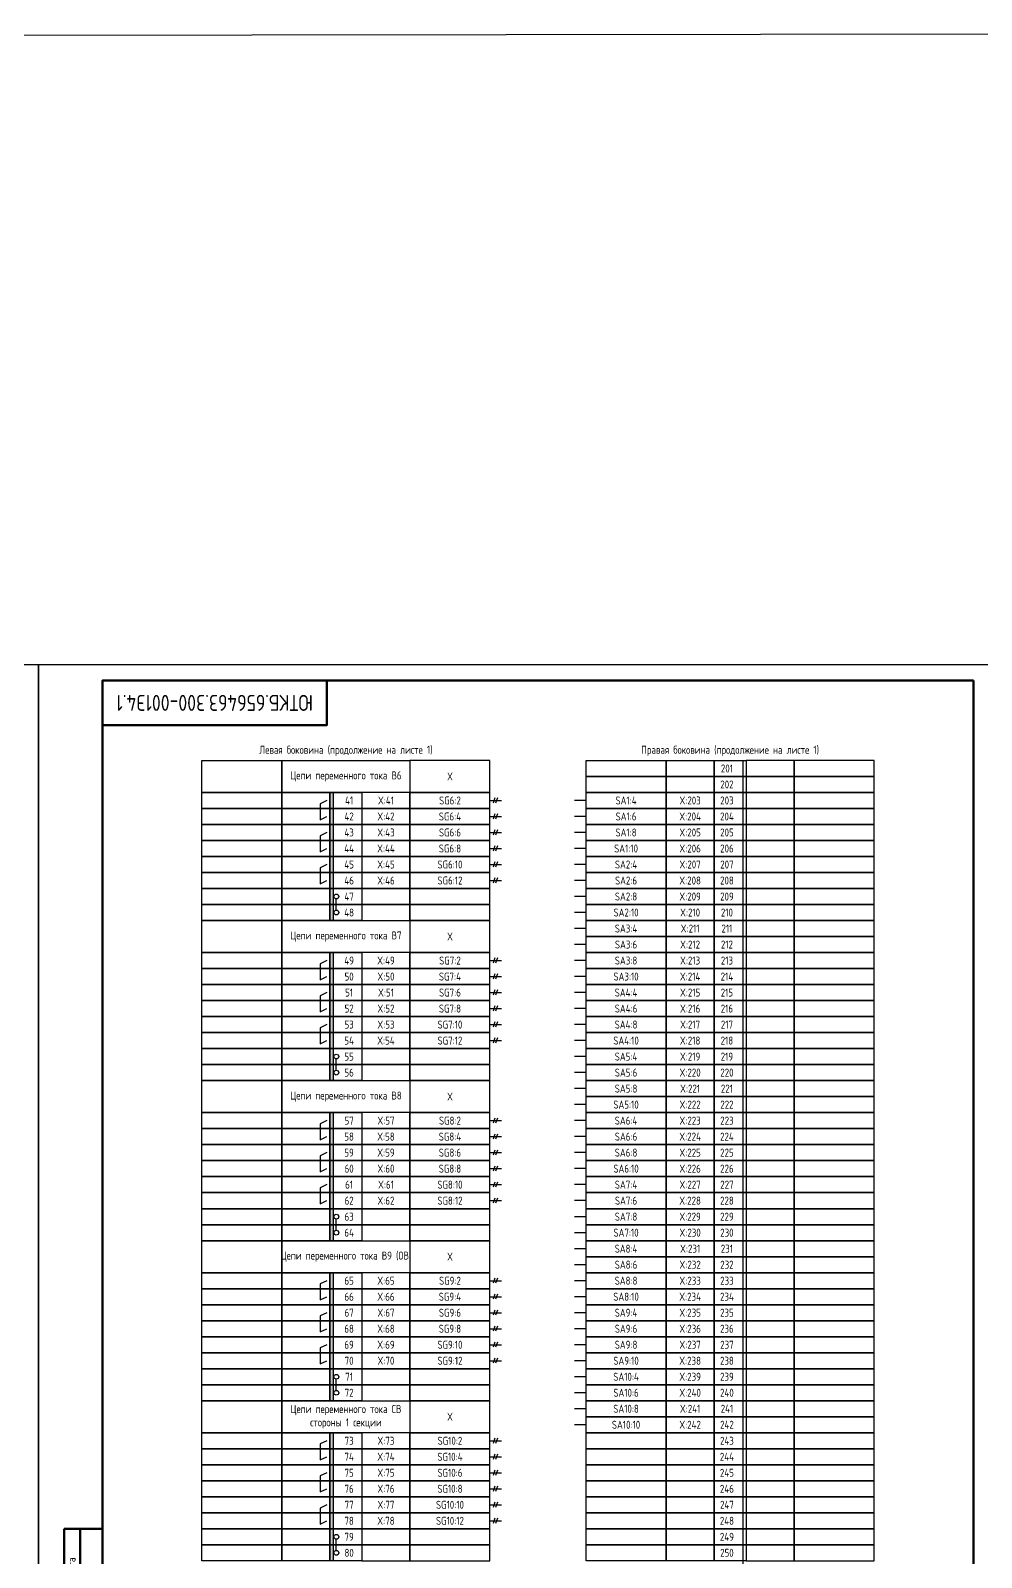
# Model space of a CAD drawing. Header units: millimetres. Extents: x -1245 to 5086, y -99 to 618.
# Drawn here: x 4074.5 to 4371.5, y 141.1 to 618 of the extents above; entities that cross this region are included whole.
import ezdxf

# ---------------------------------------------------------------- set-up
doc = ezdxf.new("R2010")
doc.units = ezdxf.units.MM
doc.styles.add('Gost_type_A', font='GOST_A.TTF')

# ---------------------------------------------------------------- blocks, each defined once
blk = doc.blocks.new('Штамп левый нижний')
at = {"lineweight": 50}
for points in [[(-12, 145), (-7, 145), (-7, 110), (-12, 110)], [(-7, 145), (0, 145), (0, 110), (-7, 110)], [(-12, 110), (-7, 110), (-7, 85), (-12, 85)], [(-7, 110), (0, 110), (0, 85), (-7, 85)], [(-12, 85), (-7, 85), (-7, 60), (-12, 60)], [(-7, 85), (0, 85), (0, 60), (-7, 60)], [(-12, 60), (-7, 60), (-7, 25), (-12, 25)], [(-7, 60), (0, 60), (0, 25), (-7, 25)], [(-12, 25), (-7, 25), (-7, 0), (-12, 0)], [(-7, 25), (0, 25), (0, 0), (-7, 0)]]:
    blk.add_lwpolyline(points, close=True, dxfattribs=at)
at = {"char_height": 2.5, "attachment_point": 5, "rotation": 90, "style": 'Gost_type_A'}
for s, insert, width in [('Подп. и дата', (-9.5, 127.5), 35), ('Инв. № дубл.', (-9.5, 97.5), 25), ('Взам. инв. №', (-9.5, 72.5), 25), ('Подп. и дата', (-9.5, 42.5), 35), ('Инв. N подл.', (-9.5, 12.5), 25)]:
    blk.add_mtext(s, dxfattribs=dict(at, insert=insert, width=width))
blk = doc.blocks.new('Штамп угловой верхний')
at = {"lineweight": 50}
blk.add_lwpolyline([(0, 0), (70, 0), (70, -14), (0, -14)], close=True, dxfattribs=at)

msp = doc.modelspace()

# ---------------------------------------------------------------- hatches: boundary and pattern name
h = msp.add_hatch(color=256)
h.dxf.hatch_style = 1
h.paths.add_polyline_path([(4169, 380), (4168, 380), (4168, 340), (4169, 340)])
h = msp.add_hatch(color=256)
h.dxf.hatch_style = 1
h.paths.add_polyline_path([(4169, 330), (4168, 330), (4168, 290), (4169, 290)])
h = msp.add_hatch(color=256)
h.dxf.hatch_style = 1
h.paths.add_polyline_path([(4169, 280), (4168, 280), (4168, 240), (4169, 240)])
h = msp.add_hatch(color=256)
h.dxf.hatch_style = 1
h.paths.add_polyline_path([(4169, 230), (4168, 230), (4168, 190), (4169, 190)])
h = msp.add_hatch(color=256)
h.dxf.hatch_style = 1
h.paths.add_polyline_path([(4169, 180), (4168, 180), (4168, 140), (4169, 140)])

# ---------------------------------------------------------------- linework, layer by layer
for p, q in [((4297, 390), (4297, 130)), ((4218, 377.5), (4221.62, 377.5)), ((4219.54, 378.31), (4218.96, 376.69)), ((4220.33, 378.31), (4219.75, 376.69)), ((4248, 377.5), (4244.38, 377.5)), ((4218, 372.5), (4221.62, 372.5)), ((4219.54, 373.31), (4218.96, 371.69)), ((4220.33, 373.31), (4219.75, 371.69)), ((4248, 372.5), (4244.38, 372.5)), ((4218, 367.5), (4221.62, 367.5)), ((4219.54, 368.31), (4218.96, 366.69)), ((4220.33, 368.31), (4219.75, 366.69)), ((4248, 367.5), (4244.38, 367.5)), ((4218, 362.5), (4221.62, 362.5)), ((4219.54, 363.31), (4218.96, 361.69)), ((4220.33, 363.31), (4219.75, 361.69)), ((4248, 362.5), (4244.38, 362.5)), ((4219.54, 358.31), (4218.96, 356.69)), ((4220.33, 358.31), (4219.75, 356.69)), ((4218, 357.5), (4221.62, 357.5)), ((4219.54, 353.31), (4218.96, 351.69)), ((4220.33, 353.31), (4219.75, 351.69)), ((4248, 357.5), (4244.38, 357.5)), ((4218, 352.5), (4221.62, 352.5)), ((4248, 352.5), (4244.38, 352.5)), ((4170, 343.25), (4170, 346.75)), ((4248, 347.5), (4244.38, 347.5)), ((4248, 342.5), (4244.38, 342.5)), ((4248, 337.5), (4244.38, 337.5)), ((4248, 332.5), (4244.38, 332.5)), ((4218, 327.5), (4221.62, 327.5)), ((4219.54, 328.31), (4218.96, 326.69)), ((4220.33, 328.31), (4219.75, 326.69)), ((4248, 327.5), (4244.38, 327.5)), ((4218, 322.5), (4221.62, 322.5)), ((4219.54, 323.31), (4218.96, 321.69)), ((4220.33, 323.31), (4219.75, 321.69)), ((4248, 322.5), (4244.38, 322.5)), ((4218, 317.5), (4221.62, 317.5)), ((4219.54, 318.31), (4218.96, 316.69)), ((4220.33, 318.31), (4219.75, 316.69)), ((4248, 317.5), (4244.38, 317.5)), ((4218, 312.5), (4221.62, 312.5)), ((4219.54, 313.31), (4218.96, 311.69)), ((4220.33, 313.31), (4219.75, 311.69)), ((4248, 312.5), (4244.38, 312.5)), ((4218, 307.5), (4221.62, 307.5)), ((4219.54, 308.31), (4218.96, 306.69)), ((4220.33, 308.31), (4219.75, 306.69)), ((4248, 307.5), (4244.38, 307.5)), ((4218, 302.5), (4221.62, 302.5)), ((4219.54, 303.31), (4218.96, 301.69)), ((4220.33, 303.31), (4219.75, 301.69)), ((4248, 302.5), (4244.38, 302.5)), ((4170, 293.25), (4170, 296.75)), ((4248, 297.5), (4244.38, 297.5)), ((4248, 292.5), (4244.38, 292.5)), ((4248, 287.5), (4244.38, 287.5)), ((4248, 282.5), (4244.38, 282.5)), ((4218, 277.5), (4221.62, 277.5)), ((4219.54, 278.31), (4218.96, 276.69)), ((4220.33, 278.31), (4219.75, 276.69)), ((4248, 277.5), (4244.38, 277.5)), ((4218, 272.5), (4221.62, 272.5)), ((4219.54, 273.31), (4218.96, 271.69)), ((4220.33, 273.31), (4219.75, 271.69)), ((4248, 272.5), (4244.38, 272.5)), ((4218, 267.5), (4221.62, 267.5)), ((4219.54, 268.31), (4218.96, 266.69)), ((4220.33, 268.31), (4219.75, 266.69)), ((4248, 267.5), (4244.38, 267.5)), ((4218, 262.5), (4221.62, 262.5)), ((4219.54, 263.31), (4218.96, 261.69)), ((4220.33, 263.31), (4219.75, 261.69)), ((4248, 262.5), (4244.38, 262.5)), ((4219.54, 258.31), (4218.96, 256.69)), ((4220.33, 258.31), (4219.75, 256.69)), ((4218, 257.5), (4221.62, 257.5)), ((4219.54, 253.31), (4218.96, 251.69)), ((4220.33, 253.31), (4219.75, 251.69)), ((4248, 257.5), (4244.38, 257.5)), ((4218, 252.5), (4221.62, 252.5)), ((4248, 252.5), (4244.38, 252.5)), ((4170, 243.25), (4170, 246.75)), ((4248, 247.5), (4244.38, 247.5)), ((4248, 242.5), (4244.38, 242.5)), ((4248, 237.5), (4244.38, 237.5)), ((4248, 232.5), (4244.38, 232.5)), ((4218, 227.5), (4221.62, 227.5)), ((4219.54, 228.31), (4218.96, 226.69)), ((4220.33, 228.31), (4219.75, 226.69)), ((4248, 227.5), (4244.38, 227.5)), ((4218, 222.5), (4221.62, 222.5)), ((4219.54, 223.31), (4218.96, 221.69)), ((4220.33, 223.31), (4219.75, 221.69)), ((4248, 222.5), (4244.38, 222.5)), ((4218, 217.5), (4221.62, 217.5)), ((4219.54, 218.31), (4218.96, 216.69)), ((4220.33, 218.31), (4219.75, 216.69)), ((4248, 217.5), (4244.38, 217.5)), ((4218, 212.5), (4221.62, 212.5)), ((4219.54, 213.31), (4218.96, 211.69)), ((4220.33, 213.31), (4219.75, 211.69)), ((4248, 212.5), (4244.38, 212.5)), ((4218, 207.5), (4221.62, 207.5)), ((4219.54, 208.31), (4218.96, 206.69)), ((4220.33, 208.31), (4219.75, 206.69)), ((4248, 207.5), (4244.38, 207.5)), ((4218, 202.5), (4221.62, 202.5)), ((4219.54, 203.31), (4218.96, 201.69)), ((4220.33, 203.31), (4219.75, 201.69)), ((4248, 202.5), (4244.38, 202.5)), ((4170, 193.25), (4170, 196.75)), ((4248, 197.5), (4244.38, 197.5)), ((4248, 192.5), (4244.38, 192.5)), ((4248, 187.5), (4244.38, 187.5)), ((4248, 182.5), (4244.38, 182.5)), ((4218, 177.5), (4221.62, 177.5)), ((4219.54, 178.31), (4218.96, 176.69)), ((4220.33, 178.31), (4219.75, 176.69)), ((4218, 172.5), (4221.62, 172.5)), ((4219.54, 173.31), (4218.96, 171.69)), ((4220.33, 173.31), (4219.75, 171.69)), ((4218, 167.5), (4221.62, 167.5)), ((4219.54, 168.31), (4218.96, 166.69)), ((4220.33, 168.31), (4219.75, 166.69)), ((4218, 162.5), (4221.62, 162.5)), ((4219.54, 163.31), (4218.96, 161.69)), ((4220.33, 163.31), (4219.75, 161.69)), ((4218, 157.5), (4221.62, 157.5)), ((4219.54, 158.31), (4218.96, 156.69)), ((4220.33, 158.31), (4219.75, 156.69)), ((4219.54, 153.31), (4218.96, 151.69)), ((4220.33, 153.31), (4219.75, 151.69)), ((4218, 152.5), (4221.62, 152.5)), ((4170, 143.25), (4170, 146.75))]:
    msp.add_line(p, q)
at = {"color": 3}
msp.add_lwpolyline([(-1245, 609), (5086, 618), (5086, -90), (-1245, -99)], close=True, dxfattribs=at)
for points in [[(4077, 420), (4077, 0), (3780, 0), (3780, 420)], [(4374, 420), (4374, 0), (4077, 0), (4077, 420)], [(4128, 390), (4153, 390), (4153, 380), (4128, 380)], [(4153, 390), (4193, 390), (4193, 380), (4153, 380)], [(4218, 390), (4193, 390), (4193, 380), (4218, 380)], [(4248, 390), (4273, 390), (4273, 385), (4248, 385)], [(4273, 390), (4288, 390), (4288, 385), (4273, 385)], [(4288, 390), (4298, 390), (4298, 385), (4288, 385)], [(4313, 390), (4298, 390), (4298, 385), (4313, 385)], [(4338, 390), (4313, 390), (4313, 385), (4338, 385)], [(4248, 385), (4273, 385), (4273, 380), (4248, 380)], [(4273, 385), (4288, 385), (4288, 380), (4273, 380)], [(4288, 385), (4298, 385), (4298, 380), (4288, 380)], [(4313, 385), (4298, 385), (4298, 380), (4313, 380)], [(4338, 385), (4313, 385), (4313, 380), (4338, 380)], [(4128, 380), (4153, 380), (4153, 375), (4128, 375)], [(4153, 380), (4168, 380), (4168, 375), (4153, 375)], [(4168, 380), (4178, 380), (4178, 375), (4168, 375)], [(4193, 380), (4178, 380), (4178, 375), (4193, 375)], [(4218, 380), (4193, 380), (4193, 375), (4218, 375)], [(4248, 380), (4273, 380), (4273, 375), (4248, 375)], [(4273, 380), (4288, 380), (4288, 375), (4273, 375)], [(4288, 380), (4298, 380), (4298, 375), (4288, 375)], [(4313, 380), (4298, 380), (4298, 375), (4313, 375)], [(4338, 380), (4313, 380), (4313, 375), (4338, 375)], [(4128, 375), (4153, 375), (4153, 370), (4128, 370)], [(4153, 375), (4168, 375), (4168, 370), (4153, 370)], [(4168, 375), (4178, 375), (4178, 370), (4168, 370)], [(4193, 375), (4178, 375), (4178, 370), (4193, 370)], [(4218, 375), (4193, 375), (4193, 370), (4218, 370)], [(4248, 375), (4273, 375), (4273, 370), (4248, 370)], [(4273, 375), (4288, 375), (4288, 370), (4273, 370)], [(4288, 375), (4298, 375), (4298, 370), (4288, 370)], [(4313, 375), (4298, 375), (4298, 370), (4313, 370)], [(4338, 375), (4313, 375), (4313, 370), (4338, 370)], [(4128, 370), (4153, 370), (4153, 365), (4128, 365)], [(4153, 370), (4168, 370), (4168, 365), (4153, 365)], [(4168, 370), (4178, 370), (4178, 365), (4168, 365)], [(4193, 370), (4178, 370), (4178, 365), (4193, 365)], [(4218, 370), (4193, 370), (4193, 365), (4218, 365)], [(4248, 370), (4273, 370), (4273, 365), (4248, 365)], [(4273, 370), (4288, 370), (4288, 365), (4273, 365)], [(4288, 370), (4298, 370), (4298, 365), (4288, 365)], [(4313, 370), (4298, 370), (4298, 365), (4313, 365)], [(4338, 370), (4313, 370), (4313, 365), (4338, 365)], [(4128, 365), (4153, 365), (4153, 360), (4128, 360)], [(4153, 365), (4168, 365), (4168, 360), (4153, 360)], [(4168, 365), (4178, 365), (4178, 360), (4168, 360)], [(4193, 365), (4178, 365), (4178, 360), (4193, 360)], [(4218, 365), (4193, 365), (4193, 360), (4218, 360)], [(4248, 365), (4273, 365), (4273, 360), (4248, 360)], [(4273, 365), (4288, 365), (4288, 360), (4273, 360)], [(4288, 365), (4298, 365), (4298, 360), (4288, 360)], [(4313, 365), (4298, 365), (4298, 360), (4313, 360)], [(4338, 365), (4313, 365), (4313, 360), (4338, 360)], [(4128, 360), (4153, 360), (4153, 355), (4128, 355)], [(4153, 360), (4168, 360), (4168, 355), (4153, 355)], [(4168, 360), (4178, 360), (4178, 355), (4168, 355)], [(4193, 360), (4178, 360), (4178, 355), (4193, 355)], [(4218, 360), (4193, 360), (4193, 355), (4218, 355)], [(4248, 360), (4273, 360), (4273, 355), (4248, 355)], [(4273, 360), (4288, 360), (4288, 355), (4273, 355)], [(4288, 360), (4298, 360), (4298, 355), (4288, 355)], [(4313, 360), (4298, 360), (4298, 355), (4313, 355)], [(4338, 360), (4313, 360), (4313, 355), (4338, 355)], [(4128, 355), (4153, 355), (4153, 350), (4128, 350)], [(4153, 355), (4168, 355), (4168, 350), (4153, 350)], [(4168, 355), (4178, 355), (4178, 350), (4168, 350)], [(4193, 355), (4178, 355), (4178, 350), (4193, 350)], [(4218, 355), (4193, 355), (4193, 350), (4218, 350)], [(4248, 355), (4273, 355), (4273, 350), (4248, 350)], [(4273, 355), (4288, 355), (4288, 350), (4273, 350)], [(4288, 355), (4298, 355), (4298, 350), (4288, 350)], [(4313, 355), (4298, 355), (4298, 350), (4313, 350)], [(4338, 355), (4313, 355), (4313, 350), (4338, 350)], [(4128, 350), (4153, 350), (4153, 345), (4128, 345)], [(4153, 350), (4168, 350), (4168, 345), (4153, 345)], [(4168, 350), (4178, 350), (4178, 345), (4168, 345)], [(4193, 350), (4178, 350), (4178, 345), (4193, 345)], [(4218, 350), (4193, 350), (4193, 345), (4218, 345)], [(4248, 350), (4273, 350), (4273, 345), (4248, 345)], [(4273, 350), (4288, 350), (4288, 345), (4273, 345)], [(4288, 350), (4298, 350), (4298, 345), (4288, 345)], [(4313, 350), (4298, 350), (4298, 345), (4313, 345)], [(4338, 350), (4313, 350), (4313, 345), (4338, 345)], [(4128, 345), (4153, 345), (4153, 340), (4128, 340)], [(4153, 345), (4168, 345), (4168, 340), (4153, 340)], [(4168, 345), (4178, 345), (4178, 340), (4168, 340)], [(4193, 345), (4178, 345), (4178, 340), (4193, 340)], [(4218, 345), (4193, 345), (4193, 340), (4218, 340)], [(4248, 345), (4273, 345), (4273, 340), (4248, 340)], [(4273, 345), (4288, 345), (4288, 340), (4273, 340)], [(4288, 345), (4298, 345), (4298, 340), (4288, 340)], [(4313, 345), (4298, 345), (4298, 340), (4313, 340)], [(4338, 345), (4313, 345), (4313, 340), (4338, 340)], [(4128, 340), (4153, 340), (4153, 330), (4128, 330)], [(4153, 340), (4193, 340), (4193, 330), (4153, 330)], [(4218, 340), (4193, 340), (4193, 330), (4218, 330)], [(4248, 340), (4273, 340), (4273, 335), (4248, 335)], [(4273, 340), (4288, 340), (4288, 335), (4273, 335)], [(4288, 340), (4298, 340), (4298, 335), (4288, 335)], [(4313, 340), (4298, 340), (4298, 335), (4313, 335)], [(4338, 340), (4313, 340), (4313, 335), (4338, 335)], [(4248, 335), (4273, 335), (4273, 330), (4248, 330)], [(4273, 335), (4288, 335), (4288, 330), (4273, 330)], [(4288, 335), (4298, 335), (4298, 330), (4288, 330)], [(4313, 335), (4298, 335), (4298, 330), (4313, 330)], [(4338, 335), (4313, 335), (4313, 330), (4338, 330)], [(4128, 330), (4153, 330), (4153, 325), (4128, 325)], [(4153, 330), (4168, 330), (4168, 325), (4153, 325)], [(4168, 330), (4178, 330), (4178, 325), (4168, 325)], [(4193, 330), (4178, 330), (4178, 325), (4193, 325)], [(4218, 330), (4193, 330), (4193, 325), (4218, 325)], [(4248, 330), (4273, 330), (4273, 325), (4248, 325)], [(4273, 330), (4288, 330), (4288, 325), (4273, 325)], [(4288, 330), (4298, 330), (4298, 325), (4288, 325)], [(4313, 330), (4298, 330), (4298, 325), (4313, 325)], [(4338, 330), (4313, 330), (4313, 325), (4338, 325)], [(4128, 325), (4153, 325), (4153, 320), (4128, 320)], [(4153, 325), (4168, 325), (4168, 320), (4153, 320)], [(4168, 325), (4178, 325), (4178, 320), (4168, 320)], [(4193, 325), (4178, 325), (4178, 320), (4193, 320)], [(4218, 325), (4193, 325), (4193, 320), (4218, 320)], [(4248, 325), (4273, 325), (4273, 320), (4248, 320)], [(4273, 325), (4288, 325), (4288, 320), (4273, 320)], [(4288, 325), (4298, 325), (4298, 320), (4288, 320)], [(4313, 325), (4298, 325), (4298, 320), (4313, 320)], [(4338, 325), (4313, 325), (4313, 320), (4338, 320)], [(4128, 320), (4153, 320), (4153, 315), (4128, 315)], [(4153, 320), (4168, 320), (4168, 315), (4153, 315)], [(4168, 320), (4178, 320), (4178, 315), (4168, 315)], [(4193, 320), (4178, 320), (4178, 315), (4193, 315)], [(4218, 320), (4193, 320), (4193, 315), (4218, 315)], [(4248, 320), (4273, 320), (4273, 315), (4248, 315)], [(4273, 320), (4288, 320), (4288, 315), (4273, 315)], [(4288, 320), (4298, 320), (4298, 315), (4288, 315)], [(4313, 320), (4298, 320), (4298, 315), (4313, 315)], [(4338, 320), (4313, 320), (4313, 315), (4338, 315)], [(4128, 315), (4153, 315), (4153, 310), (4128, 310)], [(4153, 315), (4168, 315), (4168, 310), (4153, 310)], [(4168, 315), (4178, 315), (4178, 310), (4168, 310)], [(4193, 315), (4178, 315), (4178, 310), (4193, 310)], [(4218, 315), (4193, 315), (4193, 310), (4218, 310)], [(4248, 315), (4273, 315), (4273, 310), (4248, 310)], [(4273, 315), (4288, 315), (4288, 310), (4273, 310)], [(4288, 315), (4298, 315), (4298, 310), (4288, 310)], [(4313, 315), (4298, 315), (4298, 310), (4313, 310)], [(4338, 315), (4313, 315), (4313, 310), (4338, 310)], [(4128, 310), (4153, 310), (4153, 305), (4128, 305)], [(4153, 310), (4168, 310), (4168, 305), (4153, 305)], [(4168, 310), (4178, 310), (4178, 305), (4168, 305)], [(4193, 310), (4178, 310), (4178, 305), (4193, 305)], [(4218, 310), (4193, 310), (4193, 305), (4218, 305)], [(4248, 310), (4273, 310), (4273, 305), (4248, 305)], [(4273, 310), (4288, 310), (4288, 305), (4273, 305)], [(4288, 310), (4298, 310), (4298, 305), (4288, 305)], [(4313, 310), (4298, 310), (4298, 305), (4313, 305)], [(4338, 310), (4313, 310), (4313, 305), (4338, 305)], [(4128, 305), (4153, 305), (4153, 300), (4128, 300)], [(4153, 305), (4168, 305), (4168, 300), (4153, 300)], [(4168, 305), (4178, 305), (4178, 300), (4168, 300)], [(4193, 305), (4178, 305), (4178, 300), (4193, 300)], [(4218, 305), (4193, 305), (4193, 300), (4218, 300)], [(4248, 305), (4273, 305), (4273, 300), (4248, 300)], [(4273, 305), (4288, 305), (4288, 300), (4273, 300)], [(4288, 305), (4298, 305), (4298, 300), (4288, 300)], [(4313, 305), (4298, 305), (4298, 300), (4313, 300)], [(4338, 305), (4313, 305), (4313, 300), (4338, 300)], [(4128, 300), (4153, 300), (4153, 295), (4128, 295)], [(4153, 300), (4168, 300), (4168, 295), (4153, 295)], [(4168, 300), (4178, 300), (4178, 295), (4168, 295)], [(4193, 300), (4178, 300), (4178, 295), (4193, 295)], [(4218, 300), (4193, 300), (4193, 295), (4218, 295)], [(4248, 300), (4273, 300), (4273, 295), (4248, 295)], [(4273, 300), (4288, 300), (4288, 295), (4273, 295)], [(4288, 300), (4298, 300), (4298, 295), (4288, 295)], [(4313, 300), (4298, 300), (4298, 295), (4313, 295)], [(4338, 300), (4313, 300), (4313, 295), (4338, 295)], [(4128, 295), (4153, 295), (4153, 290), (4128, 290)], [(4153, 295), (4168, 295), (4168, 290), (4153, 290)], [(4168, 295), (4178, 295), (4178, 290), (4168, 290)], [(4193, 295), (4178, 295), (4178, 290), (4193, 290)], [(4218, 295), (4193, 295), (4193, 290), (4218, 290)], [(4248, 295), (4273, 295), (4273, 290), (4248, 290)], [(4273, 295), (4288, 295), (4288, 290), (4273, 290)], [(4288, 295), (4298, 295), (4298, 290), (4288, 290)], [(4313, 295), (4298, 295), (4298, 290), (4313, 290)], [(4338, 295), (4313, 295), (4313, 290), (4338, 290)], [(4128, 290), (4153, 290), (4153, 280), (4128, 280)], [(4153, 290), (4193, 290), (4193, 280), (4153, 280)], [(4218, 290), (4193, 290), (4193, 280), (4218, 280)], [(4248, 290), (4273, 290), (4273, 285), (4248, 285)], [(4273, 290), (4288, 290), (4288, 285), (4273, 285)], [(4288, 290), (4298, 290), (4298, 285), (4288, 285)], [(4313, 290), (4298, 290), (4298, 285), (4313, 285)], [(4338, 290), (4313, 290), (4313, 285), (4338, 285)], [(4248, 285), (4273, 285), (4273, 280), (4248, 280)], [(4273, 285), (4288, 285), (4288, 280), (4273, 280)], [(4288, 285), (4298, 285), (4298, 280), (4288, 280)], [(4313, 285), (4298, 285), (4298, 280), (4313, 280)], [(4338, 285), (4313, 285), (4313, 280), (4338, 280)], [(4128, 280), (4153, 280), (4153, 275), (4128, 275)], [(4153, 280), (4168, 280), (4168, 275), (4153, 275)], [(4168, 280), (4178, 280), (4178, 275), (4168, 275)], [(4193, 280), (4178, 280), (4178, 275), (4193, 275)], [(4218, 280), (4193, 280), (4193, 275), (4218, 275)], [(4248, 280), (4273, 280), (4273, 275), (4248, 275)], [(4273, 280), (4288, 280), (4288, 275), (4273, 275)], [(4288, 280), (4298, 280), (4298, 275), (4288, 275)], [(4313, 280), (4298, 280), (4298, 275), (4313, 275)], [(4338, 280), (4313, 280), (4313, 275), (4338, 275)], [(4128, 275), (4153, 275), (4153, 270), (4128, 270)], [(4153, 275), (4168, 275), (4168, 270), (4153, 270)], [(4168, 275), (4178, 275), (4178, 270), (4168, 270)], [(4193, 275), (4178, 275), (4178, 270), (4193, 270)], [(4218, 275), (4193, 275), (4193, 270), (4218, 270)], [(4248, 275), (4273, 275), (4273, 270), (4248, 270)], [(4273, 275), (4288, 275), (4288, 270), (4273, 270)], [(4288, 275), (4298, 275), (4298, 270), (4288, 270)], [(4313, 275), (4298, 275), (4298, 270), (4313, 270)], [(4338, 275), (4313, 275), (4313, 270), (4338, 270)], [(4128, 270), (4153, 270), (4153, 265), (4128, 265)], [(4153, 270), (4168, 270), (4168, 265), (4153, 265)], [(4168, 270), (4178, 270), (4178, 265), (4168, 265)], [(4193, 270), (4178, 270), (4178, 265), (4193, 265)], [(4218, 270), (4193, 270), (4193, 265), (4218, 265)], [(4248, 270), (4273, 270), (4273, 265), (4248, 265)], [(4273, 270), (4288, 270), (4288, 265), (4273, 265)], [(4288, 270), (4298, 270), (4298, 265), (4288, 265)], [(4313, 270), (4298, 270), (4298, 265), (4313, 265)], [(4338, 270), (4313, 270), (4313, 265), (4338, 265)], [(4128, 265), (4153, 265), (4153, 260), (4128, 260)], [(4153, 265), (4168, 265), (4168, 260), (4153, 260)], [(4168, 265), (4178, 265), (4178, 260), (4168, 260)], [(4193, 265), (4178, 265), (4178, 260), (4193, 260)], [(4218, 265), (4193, 265), (4193, 260), (4218, 260)], [(4248, 265), (4273, 265), (4273, 260), (4248, 260)], [(4273, 265), (4288, 265), (4288, 260), (4273, 260)], [(4288, 265), (4298, 265), (4298, 260), (4288, 260)], [(4313, 265), (4298, 265), (4298, 260), (4313, 260)], [(4338, 265), (4313, 265), (4313, 260), (4338, 260)], [(4128, 260), (4153, 260), (4153, 255), (4128, 255)], [(4153, 260), (4168, 260), (4168, 255), (4153, 255)], [(4168, 260), (4178, 260), (4178, 255), (4168, 255)], [(4193, 260), (4178, 260), (4178, 255), (4193, 255)], [(4218, 260), (4193, 260), (4193, 255), (4218, 255)], [(4248, 260), (4273, 260), (4273, 255), (4248, 255)], [(4273, 260), (4288, 260), (4288, 255), (4273, 255)], [(4288, 260), (4298, 260), (4298, 255), (4288, 255)], [(4313, 260), (4298, 260), (4298, 255), (4313, 255)], [(4338, 260), (4313, 260), (4313, 255), (4338, 255)], [(4128, 255), (4153, 255), (4153, 250), (4128, 250)], [(4153, 255), (4168, 255), (4168, 250), (4153, 250)], [(4168, 255), (4178, 255), (4178, 250), (4168, 250)], [(4193, 255), (4178, 255), (4178, 250), (4193, 250)], [(4218, 255), (4193, 255), (4193, 250), (4218, 250)], [(4248, 255), (4273, 255), (4273, 250), (4248, 250)], [(4273, 255), (4288, 255), (4288, 250), (4273, 250)], [(4288, 255), (4298, 255), (4298, 250), (4288, 250)], [(4313, 255), (4298, 255), (4298, 250), (4313, 250)], [(4338, 255), (4313, 255), (4313, 250), (4338, 250)], [(4128, 250), (4153, 250), (4153, 245), (4128, 245)], [(4153, 250), (4168, 250), (4168, 245), (4153, 245)], [(4168, 250), (4178, 250), (4178, 245), (4168, 245)], [(4193, 250), (4178, 250), (4178, 245), (4193, 245)], [(4218, 250), (4193, 250), (4193, 245), (4218, 245)], [(4248, 250), (4273, 250), (4273, 245), (4248, 245)], [(4273, 250), (4288, 250), (4288, 245), (4273, 245)], [(4288, 250), (4298, 250), (4298, 245), (4288, 245)], [(4313, 250), (4298, 250), (4298, 245), (4313, 245)], [(4338, 250), (4313, 250), (4313, 245), (4338, 245)], [(4128, 245), (4153, 245), (4153, 240), (4128, 240)], [(4153, 245), (4168, 245), (4168, 240), (4153, 240)], [(4168, 245), (4178, 245), (4178, 240), (4168, 240)], [(4193, 245), (4178, 245), (4178, 240), (4193, 240)], [(4218, 245), (4193, 245), (4193, 240), (4218, 240)], [(4248, 245), (4273, 245), (4273, 240), (4248, 240)], [(4273, 245), (4288, 245), (4288, 240), (4273, 240)], [(4288, 245), (4298, 245), (4298, 240), (4288, 240)], [(4313, 245), (4298, 245), (4298, 240), (4313, 240)], [(4338, 245), (4313, 245), (4313, 240), (4338, 240)], [(4128, 240), (4153, 240), (4153, 230), (4128, 230)], [(4153, 240), (4193, 240), (4193, 230), (4153, 230)], [(4218, 240), (4193, 240), (4193, 230), (4218, 230)], [(4248, 240), (4273, 240), (4273, 235), (4248, 235)], [(4273, 240), (4288, 240), (4288, 235), (4273, 235)], [(4288, 240), (4298, 240), (4298, 235), (4288, 235)], [(4313, 240), (4298, 240), (4298, 235), (4313, 235)], [(4338, 240), (4313, 240), (4313, 235), (4338, 235)], [(4248, 235), (4273, 235), (4273, 230), (4248, 230)], [(4273, 235), (4288, 235), (4288, 230), (4273, 230)], [(4288, 235), (4298, 235), (4298, 230), (4288, 230)], [(4313, 235), (4298, 235), (4298, 230), (4313, 230)], [(4338, 235), (4313, 235), (4313, 230), (4338, 230)], [(4128, 230), (4153, 230), (4153, 225), (4128, 225)], [(4153, 230), (4168, 230), (4168, 225), (4153, 225)], [(4168, 230), (4178, 230), (4178, 225), (4168, 225)], [(4193, 230), (4178, 230), (4178, 225), (4193, 225)], [(4218, 230), (4193, 230), (4193, 225), (4218, 225)], [(4248, 230), (4273, 230), (4273, 225), (4248, 225)], [(4273, 230), (4288, 230), (4288, 225), (4273, 225)], [(4288, 230), (4298, 230), (4298, 225), (4288, 225)], [(4313, 230), (4298, 230), (4298, 225), (4313, 225)], [(4338, 230), (4313, 230), (4313, 225), (4338, 225)], [(4128, 225), (4153, 225), (4153, 220), (4128, 220)], [(4153, 225), (4168, 225), (4168, 220), (4153, 220)], [(4168, 225), (4178, 225), (4178, 220), (4168, 220)], [(4193, 225), (4178, 225), (4178, 220), (4193, 220)], [(4218, 225), (4193, 225), (4193, 220), (4218, 220)], [(4248, 225), (4273, 225), (4273, 220), (4248, 220)], [(4273, 225), (4288, 225), (4288, 220), (4273, 220)], [(4288, 225), (4298, 225), (4298, 220), (4288, 220)], [(4313, 225), (4298, 225), (4298, 220), (4313, 220)], [(4338, 225), (4313, 225), (4313, 220), (4338, 220)], [(4128, 220), (4153, 220), (4153, 215), (4128, 215)], [(4153, 220), (4168, 220), (4168, 215), (4153, 215)], [(4168, 220), (4178, 220), (4178, 215), (4168, 215)], [(4193, 220), (4178, 220), (4178, 215), (4193, 215)], [(4218, 220), (4193, 220), (4193, 215), (4218, 215)], [(4248, 220), (4273, 220), (4273, 215), (4248, 215)], [(4273, 220), (4288, 220), (4288, 215), (4273, 215)], [(4288, 220), (4298, 220), (4298, 215), (4288, 215)], [(4313, 220), (4298, 220), (4298, 215), (4313, 215)], [(4338, 220), (4313, 220), (4313, 215), (4338, 215)], [(4128, 215), (4153, 215), (4153, 210), (4128, 210)], [(4153, 215), (4168, 215), (4168, 210), (4153, 210)], [(4168, 215), (4178, 215), (4178, 210), (4168, 210)], [(4193, 215), (4178, 215), (4178, 210), (4193, 210)], [(4218, 215), (4193, 215), (4193, 210), (4218, 210)], [(4248, 215), (4273, 215), (4273, 210), (4248, 210)], [(4273, 215), (4288, 215), (4288, 210), (4273, 210)], [(4288, 215), (4298, 215), (4298, 210), (4288, 210)], [(4313, 215), (4298, 215), (4298, 210), (4313, 210)], [(4338, 215), (4313, 215), (4313, 210), (4338, 210)], [(4128, 210), (4153, 210), (4153, 205), (4128, 205)], [(4153, 210), (4168, 210), (4168, 205), (4153, 205)], [(4168, 210), (4178, 210), (4178, 205), (4168, 205)], [(4193, 210), (4178, 210), (4178, 205), (4193, 205)], [(4218, 210), (4193, 210), (4193, 205), (4218, 205)], [(4248, 210), (4273, 210), (4273, 205), (4248, 205)], [(4273, 210), (4288, 210), (4288, 205), (4273, 205)], [(4288, 210), (4298, 210), (4298, 205), (4288, 205)], [(4313, 210), (4298, 210), (4298, 205), (4313, 205)], [(4338, 210), (4313, 210), (4313, 205), (4338, 205)], [(4128, 205), (4153, 205), (4153, 200), (4128, 200)], [(4153, 205), (4168, 205), (4168, 200), (4153, 200)], [(4168, 205), (4178, 205), (4178, 200), (4168, 200)], [(4193, 205), (4178, 205), (4178, 200), (4193, 200)], [(4218, 205), (4193, 205), (4193, 200), (4218, 200)], [(4248, 205), (4273, 205), (4273, 200), (4248, 200)], [(4273, 205), (4288, 205), (4288, 200), (4273, 200)], [(4288, 205), (4298, 205), (4298, 200), (4288, 200)], [(4313, 205), (4298, 205), (4298, 200), (4313, 200)], [(4338, 205), (4313, 205), (4313, 200), (4338, 200)], [(4128, 200), (4153, 200), (4153, 195), (4128, 195)], [(4153, 200), (4168, 200), (4168, 195), (4153, 195)], [(4168, 200), (4178, 200), (4178, 195), (4168, 195)], [(4193, 200), (4178, 200), (4178, 195), (4193, 195)], [(4218, 200), (4193, 200), (4193, 195), (4218, 195)], [(4248, 200), (4273, 200), (4273, 195), (4248, 195)], [(4273, 200), (4288, 200), (4288, 195), (4273, 195)], [(4288, 200), (4298, 200), (4298, 195), (4288, 195)], [(4313, 200), (4298, 200), (4298, 195), (4313, 195)], [(4338, 200), (4313, 200), (4313, 195), (4338, 195)], [(4128, 195), (4153, 195), (4153, 190), (4128, 190)], [(4153, 195), (4168, 195), (4168, 190), (4153, 190)], [(4168, 195), (4178, 195), (4178, 190), (4168, 190)], [(4193, 195), (4178, 195), (4178, 190), (4193, 190)], [(4218, 195), (4193, 195), (4193, 190), (4218, 190)], [(4248, 195), (4273, 195), (4273, 190), (4248, 190)], [(4273, 195), (4288, 195), (4288, 190), (4273, 190)], [(4288, 195), (4298, 195), (4298, 190), (4288, 190)], [(4313, 195), (4298, 195), (4298, 190), (4313, 190)], [(4338, 195), (4313, 195), (4313, 190), (4338, 190)], [(4128, 190), (4153, 190), (4153, 180), (4128, 180)], [(4153, 190), (4193, 190), (4193, 180), (4153, 180)], [(4218, 190), (4193, 190), (4193, 180), (4218, 180)], [(4248, 190), (4273, 190), (4273, 185), (4248, 185)], [(4273, 190), (4288, 190), (4288, 185), (4273, 185)], [(4288, 190), (4298, 190), (4298, 185), (4288, 185)], [(4313, 190), (4298, 190), (4298, 185), (4313, 185)], [(4338, 190), (4313, 190), (4313, 185), (4338, 185)], [(4248, 185), (4273, 185), (4273, 180), (4248, 180)], [(4273, 185), (4288, 185), (4288, 180), (4273, 180)], [(4288, 185), (4298, 185), (4298, 180), (4288, 180)], [(4313, 185), (4298, 185), (4298, 180), (4313, 180)], [(4338, 185), (4313, 185), (4313, 180), (4338, 180)], [(4128, 180), (4153, 180), (4153, 175), (4128, 175)], [(4153, 180), (4168, 180), (4168, 175), (4153, 175)], [(4168, 180), (4178, 180), (4178, 175), (4168, 175)], [(4193, 180), (4178, 180), (4178, 175), (4193, 175)], [(4218, 180), (4193, 180), (4193, 175), (4218, 175)], [(4248, 180), (4273, 180), (4273, 175), (4248, 175)], [(4273, 180), (4288, 180), (4288, 175), (4273, 175)], [(4288, 180), (4298, 180), (4298, 175), (4288, 175)], [(4313, 180), (4298, 180), (4298, 175), (4313, 175)], [(4338, 180), (4313, 180), (4313, 175), (4338, 175)], [(4128, 175), (4153, 175), (4153, 170), (4128, 170)], [(4153, 175), (4168, 175), (4168, 170), (4153, 170)], [(4168, 175), (4178, 175), (4178, 170), (4168, 170)], [(4193, 175), (4178, 175), (4178, 170), (4193, 170)], [(4218, 175), (4193, 175), (4193, 170), (4218, 170)], [(4248, 175), (4273, 175), (4273, 170), (4248, 170)], [(4273, 175), (4288, 175), (4288, 170), (4273, 170)], [(4288, 175), (4298, 175), (4298, 170), (4288, 170)], [(4313, 175), (4298, 175), (4298, 170), (4313, 170)], [(4338, 175), (4313, 175), (4313, 170), (4338, 170)], [(4128, 170), (4153, 170), (4153, 165), (4128, 165)], [(4153, 170), (4168, 170), (4168, 165), (4153, 165)], [(4168, 170), (4178, 170), (4178, 165), (4168, 165)], [(4193, 170), (4178, 170), (4178, 165), (4193, 165)], [(4218, 170), (4193, 170), (4193, 165), (4218, 165)], [(4248, 170), (4273, 170), (4273, 165), (4248, 165)], [(4273, 170), (4288, 170), (4288, 165), (4273, 165)], [(4288, 170), (4298, 170), (4298, 165), (4288, 165)], [(4313, 170), (4298, 170), (4298, 165), (4313, 165)], [(4338, 170), (4313, 170), (4313, 165), (4338, 165)], [(4128, 165), (4153, 165), (4153, 160), (4128, 160)], [(4153, 165), (4168, 165), (4168, 160), (4153, 160)], [(4168, 165), (4178, 165), (4178, 160), (4168, 160)], [(4193, 165), (4178, 165), (4178, 160), (4193, 160)], [(4218, 165), (4193, 165), (4193, 160), (4218, 160)], [(4248, 165), (4273, 165), (4273, 160), (4248, 160)], [(4273, 165), (4288, 165), (4288, 160), (4273, 160)], [(4288, 165), (4298, 165), (4298, 160), (4288, 160)], [(4313, 165), (4298, 165), (4298, 160), (4313, 160)], [(4338, 165), (4313, 165), (4313, 160), (4338, 160)], [(4128, 160), (4153, 160), (4153, 155), (4128, 155)], [(4153, 160), (4168, 160), (4168, 155), (4153, 155)], [(4168, 160), (4178, 160), (4178, 155), (4168, 155)], [(4193, 160), (4178, 160), (4178, 155), (4193, 155)], [(4218, 160), (4193, 160), (4193, 155), (4218, 155)], [(4248, 160), (4273, 160), (4273, 155), (4248, 155)], [(4273, 160), (4288, 160), (4288, 155), (4273, 155)], [(4288, 160), (4298, 160), (4298, 155), (4288, 155)], [(4313, 160), (4298, 160), (4298, 155), (4313, 155)], [(4338, 160), (4313, 160), (4313, 155), (4338, 155)], [(4128, 155), (4153, 155), (4153, 150), (4128, 150)], [(4153, 155), (4168, 155), (4168, 150), (4153, 150)], [(4168, 155), (4178, 155), (4178, 150), (4168, 150)], [(4193, 155), (4178, 155), (4178, 150), (4193, 150)], [(4218, 155), (4193, 155), (4193, 150), (4218, 150)], [(4248, 155), (4273, 155), (4273, 150), (4248, 150)], [(4273, 155), (4288, 155), (4288, 150), (4273, 150)], [(4288, 155), (4298, 155), (4298, 150), (4288, 150)], [(4313, 155), (4298, 155), (4298, 150), (4313, 150)], [(4338, 155), (4313, 155), (4313, 150), (4338, 150)], [(4128, 150), (4153, 150), (4153, 145), (4128, 145)], [(4153, 150), (4168, 150), (4168, 145), (4153, 145)], [(4168, 150), (4178, 150), (4178, 145), (4168, 145)], [(4193, 150), (4178, 150), (4178, 145), (4193, 145)], [(4218, 150), (4193, 150), (4193, 145), (4218, 145)], [(4248, 150), (4273, 150), (4273, 145), (4248, 145)], [(4273, 150), (4288, 150), (4288, 145), (4273, 145)], [(4288, 150), (4298, 150), (4298, 145), (4288, 145)], [(4313, 150), (4298, 150), (4298, 145), (4313, 145)], [(4338, 150), (4313, 150), (4313, 145), (4338, 145)], [(4128, 145), (4153, 145), (4153, 140), (4128, 140)], [(4153, 145), (4168, 145), (4168, 140), (4153, 140)], [(4168, 145), (4178, 145), (4178, 140), (4168, 140)], [(4193, 145), (4178, 145), (4178, 140), (4193, 140)], [(4218, 145), (4193, 145), (4193, 140), (4218, 140)], [(4248, 145), (4273, 145), (4273, 140), (4248, 140)], [(4273, 145), (4288, 145), (4288, 140), (4273, 140)], [(4288, 145), (4298, 145), (4298, 140), (4288, 140)], [(4313, 145), (4298, 145), (4298, 140), (4313, 140)], [(4338, 145), (4313, 145), (4313, 140), (4338, 140)]]:
    msp.add_lwpolyline(points, close=True)
at = {"lineweight": 50}
msp.add_lwpolyline([(4369, 415), (4369, 5), (4097, 5), (4097, 415)], close=True, dxfattribs=at)
for points in [[(4167, 377.5), (4165, 376.5), (4165, 371.5), (4167, 372.5)], [(4168, 340), (4168, 380), (4169, 380), (4169, 340)], [(4167, 367.5), (4165, 366.5), (4165, 361.5), (4167, 362.5)], [(4167, 357.5), (4165, 356.5), (4165, 351.5), (4167, 352.5)], [(4168, 290), (4168, 330), (4169, 330), (4169, 290)], [(4167, 327.5), (4165, 326.5), (4165, 321.5), (4167, 322.5)], [(4167, 317.5), (4165, 316.5), (4165, 311.5), (4167, 312.5)], [(4167, 307.5), (4165, 306.5), (4165, 301.5), (4167, 302.5)], [(4167, 277.5), (4165, 276.5), (4165, 271.5), (4167, 272.5)], [(4168, 240), (4168, 280), (4169, 280), (4169, 240)], [(4167, 267.5), (4165, 266.5), (4165, 261.5), (4167, 262.5)], [(4167, 257.5), (4165, 256.5), (4165, 251.5), (4167, 252.5)], [(4168, 190), (4168, 230), (4169, 230), (4169, 190)], [(4167, 227.5), (4165, 226.5), (4165, 221.5), (4167, 222.5)], [(4167, 217.5), (4165, 216.5), (4165, 211.5), (4167, 212.5)], [(4167, 207.5), (4165, 206.5), (4165, 201.5), (4167, 202.5)], [(4167, 177.5), (4165, 176.5), (4165, 171.5), (4167, 172.5)], [(4168, 140), (4168, 180), (4169, 180), (4169, 140)], [(4167, 167.5), (4165, 166.5), (4165, 161.5), (4167, 162.5)], [(4167, 157.5), (4165, 156.5), (4165, 151.5), (4167, 152.5)]]:
    msp.add_lwpolyline(points)
for centre in [(4170, 347.5), (4170, 342.5), (4170, 297.5), (4170, 292.5), (4170, 247.5), (4170, 242.5), (4170, 197.5), (4170, 192.5), (4170, 147.5), (4170, 142.5)]:
    msp.add_circle(centre, 0.75)

# ---------------------------------------------------------------- block references
for name, p in [('Штамп угловой верхний', (4097, 415)), ('Штамп левый нижний', (4097, 5))]:
    msp.add_blockref(name, p)

# ---------------------------------------------------------------- texts
at = {"insert": (4132, 408), "char_height": 5, "width": 70, "attachment_point": 5, "rotation": 180, "style": 'Gost_type_A'}
msp.add_mtext('ЮТКБ.656463.300-001Э4.1', dxfattribs=at)
at = {"char_height": 2.5, "attachment_point": 5, "style": 'Gost_type_A'}
for s, insert, width in [('Левая боковина (продолжение на листе 1)', (4173, 393), 90), ('Правая боковина (продолжение на листе 1)', (4293, 393), 90), ('Цепи переменного тока В6', (4173, 385), 40), ('X', (4205.5, 385), 25), ('SG6:2', (4205.5, 377.5), 25), ('SA1:4', (4260.5, 377.5), 25), ('SG6:4', (4205.5, 372.5), 25), ('SA1:6', (4260.5, 372.5), 25), ('SG6:6', (4205.5, 367.5), 25), ('SA1:8', (4260.5, 367.5), 25), ('SG6:8', (4205.5, 362.5), 25), ('SA1:10', (4260.5, 362.5), 25), ('SG6:10', (4205.5, 357.5), 25), ('SA2:4', (4260.5, 357.5), 25), ('SG6:12', (4205.5, 352.5), 25), ('SA2:6', (4260.5, 352.5), 25), ('SA2:8', (4260.5, 347.5), 25), ('SA2:10', (4260.5, 342.5), 25), ('SA3:4', (4260.5, 337.5), 25), ('Цепи переменного тока В7', (4173, 335), 40), ('X', (4205.5, 335), 25), ('SA3:6', (4260.5, 332.5), 25), ('SG7:2', (4205.5, 327.5), 25), ('SA3:8', (4260.5, 327.5), 25), ('SG7:4', (4205.5, 322.5), 25), ('SA3:10', (4260.5, 322.5), 25), ('SG7:6', (4205.5, 317.5), 25), ('SA4:4', (4260.5, 317.5), 25), ('SG7:8', (4205.5, 312.5), 25), ('SA4:6', (4260.5, 312.5), 25), ('SG7:10', (4205.5, 307.5), 25), ('SA4:8', (4260.5, 307.5), 25), ('SG7:12', (4205.5, 302.5), 25), ('SA4:10', (4260.5, 302.5), 25), ('SA5:4', (4260.5, 297.5), 25), ('SA5:6', (4260.5, 292.5), 25), ('Цепи переменного тока В8', (4173, 285), 40), ('X', (4205.5, 285), 25), ('SA5:8', (4260.5, 287.5), 25), ('SA5:10', (4260.5, 282.5), 25), ('SG8:2', (4205.5, 277.5), 25), ('SA6:4', (4260.5, 277.5), 25), ('SG8:4', (4205.5, 272.5), 25), ('SA6:6', (4260.5, 272.5), 25), ('SG8:6', (4205.5, 267.5), 25), ('SA6:8', (4260.5, 267.5), 25), ('SG8:8', (4205.5, 262.5), 25), ('SA6:10', (4260.5, 262.5), 25), ('SG8:10', (4205.5, 257.5), 25), ('SA7:4', (4260.5, 257.5), 25), ('SG8:12', (4205.5, 252.5), 25), ('SA7:6', (4260.5, 252.5), 25), ('SA7:8', (4260.5, 247.5), 25), ('SA7:10', (4260.5, 242.5), 25), ('SA8:4', (4260.5, 237.5), 25), ('Цепи переменного тока В9 (ОВ)', (4173, 235), 40), ('X', (4205.5, 235), 25), ('SA8:6', (4260.5, 232.5), 25), ('SG9:2', (4205.5, 227.5), 25), ('SA8:8', (4260.5, 227.5), 25), ('SG9:4', (4205.5, 222.5), 25), ('SA8:10', (4260.5, 222.5), 25), ('SG9:6', (4205.5, 217.5), 25), ('SA9:4', (4260.5, 217.5), 25), ('SG9:8', (4205.5, 212.5), 25), ('SA9:6', (4260.5, 212.5), 25), ('SG9:10', (4205.5, 207.5), 25), ('SA9:8', (4260.5, 207.5), 25), ('SG9:12', (4205.5, 202.5), 25), ('SA9:10', (4260.5, 202.5), 25), ('SA10:4', (4260.5, 197.5), 25), ('SA10:6', (4260.5, 192.5), 25), ('Цепи переменного тока СВ\\Pстороны 1 секции', (4173, 185), 40), ('X', (4205.5, 185), 25), ('SA10:8', (4260.5, 187.5), 25), ('SA10:10', (4260.5, 182.5), 25), ('SG10:2', (4205.5, 177.5), 25), ('SG10:4', (4205.5, 172.5), 25), ('SG10:6', (4205.5, 167.5), 25), ('SG10:8', (4205.5, 162.5), 25), ('SG10:10', (4205.5, 157.5), 25), ('SG10:12', (4205.5, 152.5), 25)]:
    msp.add_mtext(s, dxfattribs=dict(at, insert=insert, width=width))
at = {"ltscale": 10, "char_height": 2.5, "attachment_point": 5, "style": 'Gost_type_A'}
for s, insert, width in [('201', (4292, 387.5), 8), ('202', (4292, 382.5), 8), ('41', (4174, 377.5), 8), ('X:41', (4185.5, 377.5), 15), ('X:203', (4280.5, 377.5), 15), ('203', (4292, 377.5), 8), ('42', (4174, 372.5), 8), ('X:42', (4185.5, 372.5), 15), ('X:204', (4280.5, 372.5), 15), ('204', (4292, 372.5), 8), ('43', (4174, 367.5), 8), ('X:43', (4185.5, 367.5), 15), ('X:205', (4280.5, 367.5), 15), ('205', (4292, 367.5), 8), ('44', (4174, 362.5), 8), ('X:44', (4185.5, 362.5), 15), ('X:206', (4280.5, 362.5), 15), ('206', (4292, 362.5), 8), ('45', (4174, 357.5), 8), ('X:45', (4185.5, 357.5), 15), ('X:207', (4280.5, 357.5), 15), ('207', (4292, 357.5), 8), ('46', (4174, 352.5), 8), ('X:46', (4185.5, 352.5), 15), ('X:208', (4280.5, 352.5), 15), ('208', (4292, 352.5), 8), ('47', (4174, 347.5), 8), ('X:209', (4280.5, 347.5), 15), ('209', (4292, 347.5), 8), ('48', (4174, 342.5), 8), ('X:210', (4280.5, 342.5), 15), ('210', (4292, 342.5), 8), ('X:211', (4280.5, 337.5), 15), ('211', (4292, 337.5), 8), ('X:212', (4280.5, 332.5), 15), ('212', (4292, 332.5), 8), ('49', (4174, 327.5), 8), ('X:49', (4185.5, 327.5), 15), ('X:213', (4280.5, 327.5), 15), ('213', (4292, 327.5), 8), ('50', (4174, 322.5), 8), ('X:50', (4185.5, 322.5), 15), ('X:214', (4280.5, 322.5), 15), ('214', (4292, 322.5), 8), ('51', (4174, 317.5), 8), ('X:51', (4185.5, 317.5), 15), ('X:215', (4280.5, 317.5), 15), ('215', (4292, 317.5), 8), ('52', (4174, 312.5), 8), ('X:52', (4185.5, 312.5), 15), ('X:216', (4280.5, 312.5), 15), ('216', (4292, 312.5), 8), ('53', (4174, 307.5), 8), ('X:53', (4185.5, 307.5), 15), ('X:217', (4280.5, 307.5), 15), ('217', (4292, 307.5), 8), ('54', (4174, 302.5), 8), ('X:54', (4185.5, 302.5), 15), ('X:218', (4280.5, 302.5), 15), ('218', (4292, 302.5), 8), ('55', (4174, 297.5), 8), ('X:219', (4280.5, 297.5), 15), ('219', (4292, 297.5), 8), ('56', (4174, 292.5), 8), ('X:220', (4280.5, 292.5), 15), ('220', (4292, 292.5), 8), ('X:221', (4280.5, 287.5), 15), ('221', (4292, 287.5), 8), ('X:222', (4280.5, 282.5), 15), ('222', (4292, 282.5), 8), ('57', (4174, 277.5), 8), ('X:57', (4185.5, 277.5), 15), ('X:223', (4280.5, 277.5), 15), ('223', (4292, 277.5), 8), ('58', (4174, 272.5), 8), ('X:58', (4185.5, 272.5), 15), ('X:224', (4280.5, 272.5), 15), ('224', (4292, 272.5), 8), ('59', (4174, 267.5), 8), ('X:59', (4185.5, 267.5), 15), ('X:225', (4280.5, 267.5), 15), ('225', (4292, 267.5), 8), ('60', (4174, 262.5), 8), ('X:60', (4185.5, 262.5), 15), ('X:226', (4280.5, 262.5), 15), ('226', (4292, 262.5), 8), ('61', (4174, 257.5), 8), ('X:61', (4185.5, 257.5), 15), ('X:227', (4280.5, 257.5), 15), ('227', (4292, 257.5), 8), ('62', (4174, 252.5), 8), ('X:62', (4185.5, 252.5), 15), ('X:228', (4280.5, 252.5), 15), ('228', (4292, 252.5), 8), ('63', (4174, 247.5), 8), ('X:229', (4280.5, 247.5), 15), ('229', (4292, 247.5), 8), ('64', (4174, 242.5), 8), ('X:230', (4280.5, 242.5), 15), ('230', (4292, 242.5), 8), ('X:231', (4280.5, 237.5), 15), ('231', (4292, 237.5), 8), ('X:232', (4280.5, 232.5), 15), ('232', (4292, 232.5), 8), ('65', (4174, 227.5), 8), ('X:65', (4185.5, 227.5), 15), ('X:233', (4280.5, 227.5), 15), ('233', (4292, 227.5), 8), ('66', (4174, 222.5), 8), ('X:66', (4185.5, 222.5), 15), ('X:234', (4280.5, 222.5), 15), ('234', (4292, 222.5), 8), ('67', (4174, 217.5), 8), ('X:67', (4185.5, 217.5), 15), ('X:235', (4280.5, 217.5), 15), ('235', (4292, 217.5), 8), ('68', (4174, 212.5), 8), ('X:68', (4185.5, 212.5), 15), ('X:236', (4280.5, 212.5), 15), ('236', (4292, 212.5), 8), ('69', (4174, 207.5), 8), ('X:69', (4185.5, 207.5), 15), ('X:237', (4280.5, 207.5), 15), ('237', (4292, 207.5), 8), ('70', (4174, 202.5), 8), ('X:70', (4185.5, 202.5), 15), ('X:238', (4280.5, 202.5), 15), ('238', (4292, 202.5), 8), ('71', (4174, 197.5), 8), ('X:239', (4280.5, 197.5), 15), ('239', (4292, 197.5), 8), ('72', (4174, 192.5), 8), ('X:240', (4280.5, 192.5), 15), ('240', (4292, 192.5), 8), ('X:241', (4280.5, 187.5), 15), ('241', (4292, 187.5), 8), ('X:242', (4280.5, 182.5), 15), ('242', (4292, 182.5), 8), ('73', (4174, 177.5), 8), ('X:73', (4185.5, 177.5), 15), ('243', (4292, 177.5), 8), ('74', (4174, 172.5), 8), ('X:74', (4185.5, 172.5), 15), ('244', (4292, 172.5), 8), ('75', (4174, 167.5), 8), ('X:75', (4185.5, 167.5), 15), ('245', (4292, 167.5), 8), ('76', (4174, 162.5), 8), ('X:76', (4185.5, 162.5), 15), ('246', (4292, 162.5), 8), ('77', (4174, 157.5), 8), ('X:77', (4185.5, 157.5), 15), ('247', (4292, 157.5), 8), ('78', (4174, 152.5), 8), ('X:78', (4185.5, 152.5), 15), ('248', (4292, 152.5), 8), ('79', (4174, 147.5), 8), ('249', (4292, 147.5), 8), ('80', (4174, 142.5), 8), ('250', (4292, 142.5), 8)]:
    msp.add_mtext(s, dxfattribs=dict(at, insert=insert, width=width))

doc.saveas('drawing.dxf')
